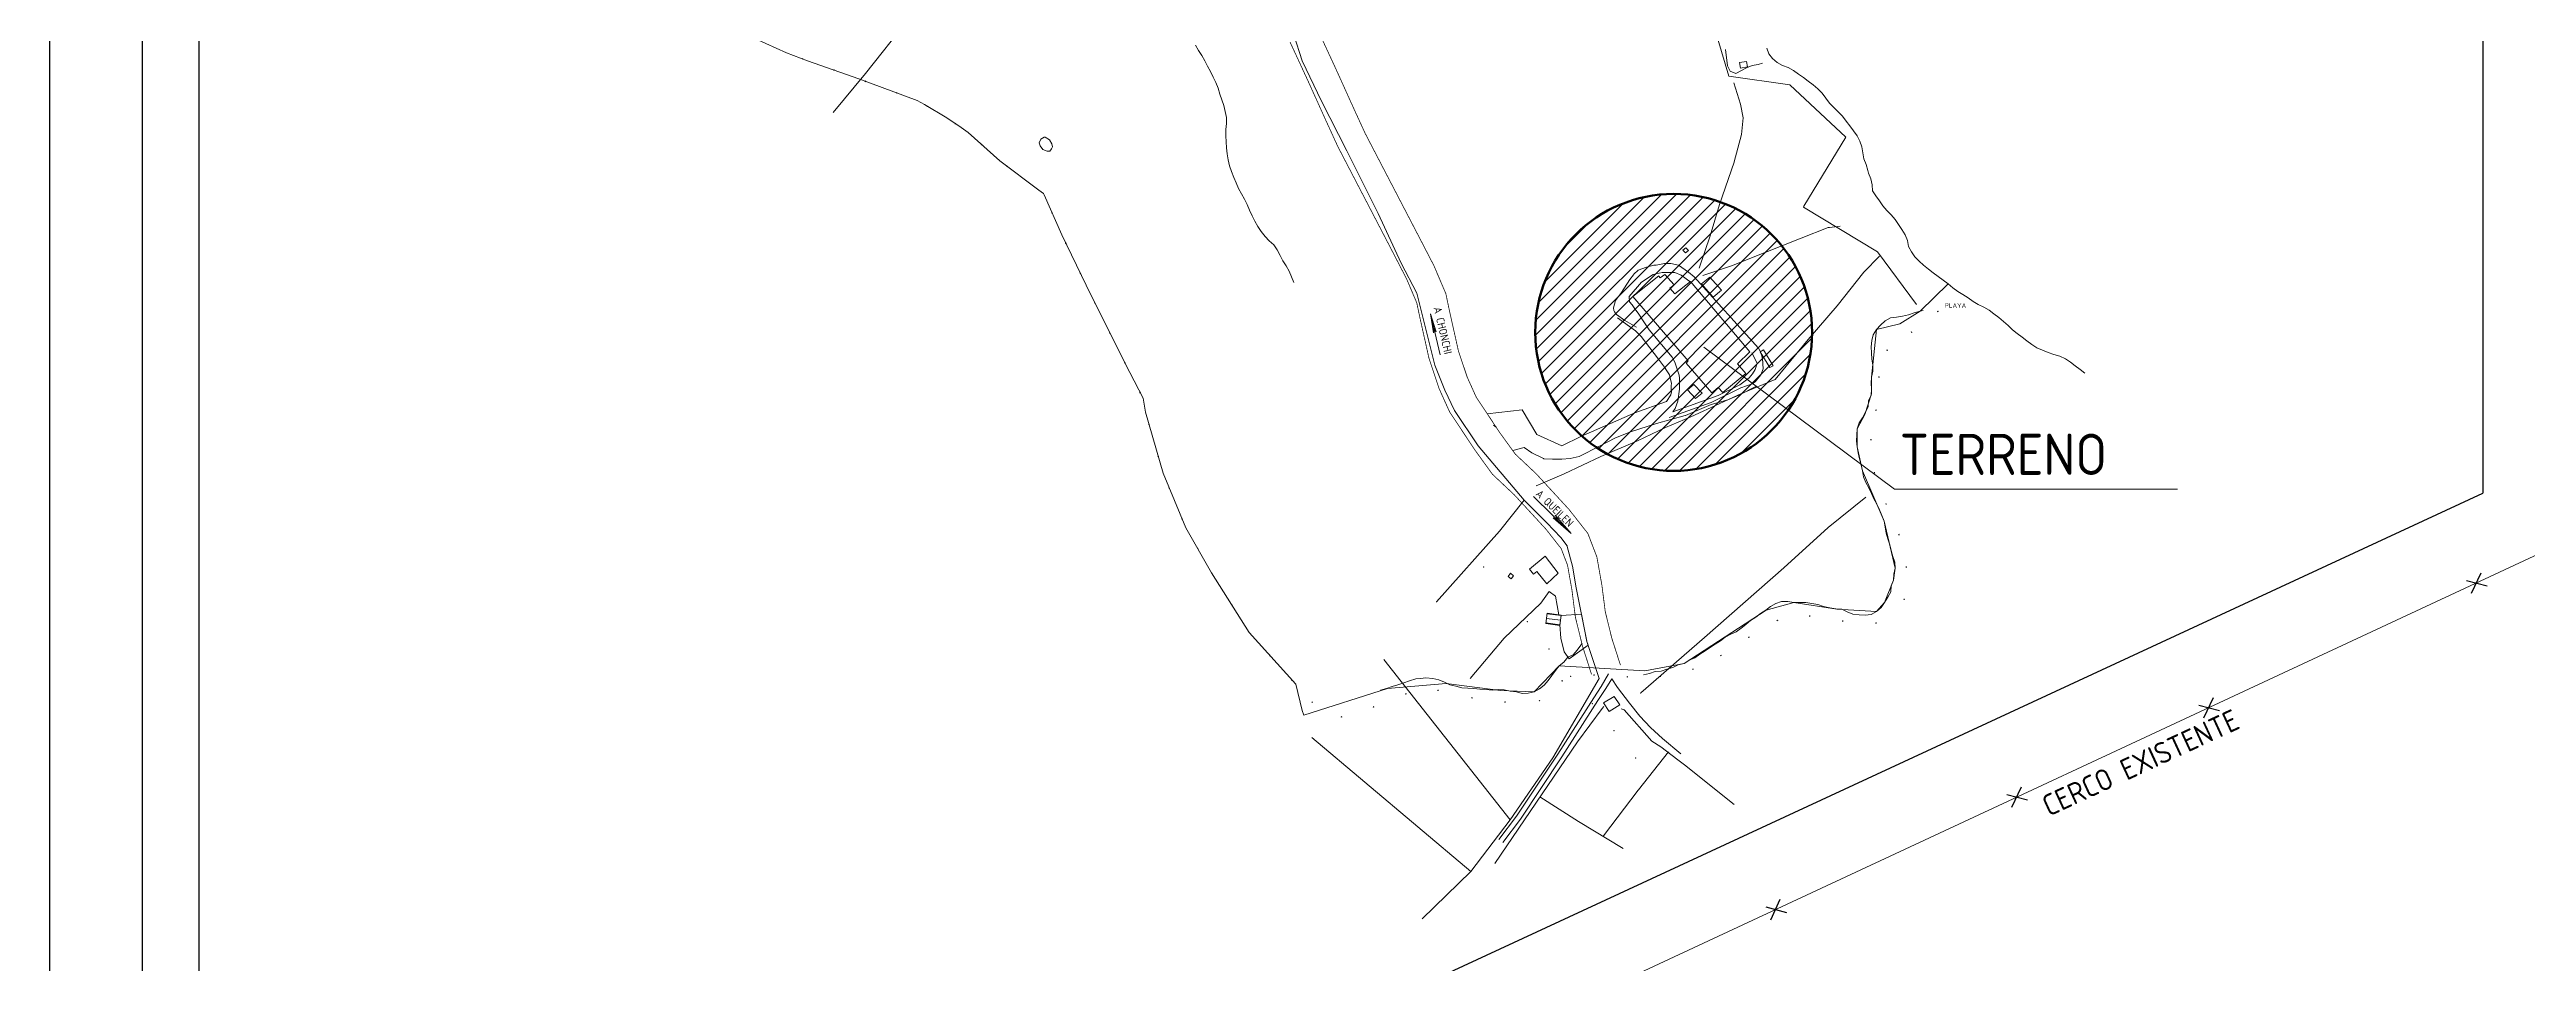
# Model space of a CAD drawing. Header units: inches. Extents: x 725.5 to 800.4, y -655.3 to -591.9.
# Drawn here: x 725.5 to 755.27, y -623.06 to -612.09 of the extents above; entities that cross this region are included whole.
import ezdxf

# ---------------------------------------------------------------- set-up
doc = ezdxf.new("R2010")
doc.units = ezdxf.units.IN
doc.header["$MEASUREMENT"] = 0
doc.linetypes.add('CONTINUA', pattern=[0])
for name, color, linetype in [('101_FORMATO_E', 7, 'Continuous'), ('CERCO', 7, 'Continuous'), ('DIBUJO', 2, 'Continuous'), ('escaleras', 2, 'Continuous')]:
    doc.layers.add(name, color=color, linetype=linetype)
doc.layers.add('ACHUTECH', color=24, linetype='Continuous', lineweight=18)
doc.layers.add('muro', color=7, linetype='Continuous', lineweight=70)
doc.styles.get("Standard").update_dxf_attribs({"font": 'isocp2.shx'})

# ---------------------------------------------------------------- blocks, each defined once
blk = doc.blocks.new('CRUZ')
at = {"layer": 'DIBUJO', "color": 7, "lineweight": -3}
for p, q in [((-0.2186156304733231, 0), (0.2186156304733231, 0)), ((0, 0.2186156304733231), (0, -0.2186156304733231))]:
    blk.add_line(p, q, dxfattribs=at)
at = {"layer": 'DIBUJO', "color": 7, "lineweight": -3, "const_width": 0.05}
blk.add_lwpolyline([(-0.025000000000091, 0, 1), (0.025000000000091, 0, 1)], format="xyb", close=True, dxfattribs=at)
blk = doc.blocks.new('A$C5E903277')
at = {"layer": 'CERCO'}
for p, q in [((1.051543263309213, 0.08833848147548906), (8.301137768285116e-07, 0.9762613747257092)), ((0.2229135072775534, -8.09680273050617e-07), (0.8685281465309345, 1.128929852348733))]:
    blk.add_line(p, q, dxfattribs=at)

msp = doc.modelspace()

# ---------------------------------------------------------------- hatches: boundary and pattern name
at = {"layer": 'ACHUTECH', "linetype": 'CONTINUA', "lineweight": 13, "ltscale": 500}
h = msp.add_hatch(dxfattribs=at)
h.set_pattern_fill('ANSI31', color=1)
h.set_pattern_definition([(45, (0, 0), (-0.08838834764831845, 0.08838834764831845), [])])
h.paths.add_polyline_path([(743.356030630854, -615.4889077840082, 1), (746.6837856766914, -615.4889077840082, 1)])
h.paths.add_polyline_path([(746.0649357625164, -615.7264413640366), (746.0671998364696, -615.7302304432164), (746.0675731862616, -615.7315010666161)], flags=16)
h.paths.add_polyline_path([(745.1300960543073, -614.5010915763404), (745.166000689465, -614.4733885075816), (745.1980779269653, -614.5056480021217), (745.1621732918074, -614.5333510708635)], flags=16)

# ---------------------------------------------------------------- linework, layer by layer
at = {"lineweight": 53}
msp.add_circle((745.0199081537727, -615.4889077840082, -0.5105128246974213), 1.66387752291867, dxfattribs=at)
at = {"layer": '101_FORMATO_E', "color": 7}
for p, q in [((725.5020174421793, -591.8848978173869), (725.5020174421793, -655.2823689690149)), ((726.6166806229762, -592.9806557892425), (726.6166806229762, -654.2201383851495)), ((727.2980792408725, -595.6438754752317), (727.2980792408725, -630.1454488440395)), ((754.7459191182024, -595.6438754752317), (754.7459191182024, -617.4201993411914)), ((727.2980792408725, -630.1454488440395), (754.7459191182024, -617.4201993411914))]:
    msp.add_line(p, q, dxfattribs=at)
at = {"layer": 'ACHUTECH', "color": 7, "linetype": 'CONTINUA', "lineweight": 13, "ltscale": 500}
for p, q in [((725.5020174421793, -591.8848978173869), (725.5020174421793, -655.2823689690149)), ((732.9515138525518, -628.6159907482884), (775.5890896608839, -608.7530313515763))]:
    msp.add_line(p, q, dxfattribs=at)
at = {"layer": 'escaleras', "color": 7, "lineweight": 13}
for p, q in [((742.2158351634447, -615.7574259379712, 0.7625161418546872), (742.0959260371723, -615.2643218833512, 0.7625161418546872)), ((745.3816481783576, -615.6669107374089, -0.4768316706453121), (747.6736921301792, -617.3714499418339, -0.5441939787495305)), ((743.1993505255692, -616.4189215335876, 0.3885525808297662), (742.780637948638, -616.4677780388114, -0.3051404397088417)), ((743.0855108768611, -616.9081665595478, -0.4768316706453121), (743.2229549270194, -616.8728541257655, -0.4768316706453121)), ((742.9266821054322, -617.8761996188501, 0.6190197316663285), (743.2225667542701, -617.5043302275516, 0.5341907845208597)), ((743.3372932923734, -617.4593008853099, 0.7625161418546872), (743.7868599173316, -617.9045097787974, 0.7625161418546872)), ((747.6736921301792, -617.3714499418339, -0.5441939787495305), (751.0745339951686, -617.3714499418339, -0.5441939787495305)), ((742.168723282999, -618.728625614098, 0.7643539853064069), (742.9266821054322, -617.8761996188501, 0.6190197316663285)), ((742.1687328514918, -618.7316633467316, 0.7643539853064069), (742.168723282999, -618.728625614098, 0.7643539853064069)), ((743.4840223216823, -618.980851229927, 0.7348130731046886), (743.6523366900416, -619.0031777162567, 0.7348130731046886)), ((743.4913319578243, -618.925745523997, 0.7348130731046886), (743.6596463261833, -618.948072010327, 0.7348130731046886)), ((743.4986415939662, -618.8706398180672, 0.7348130731046886), (743.6671534591873, -618.8929925018691, 0.7348130731046886)), ((743.6521391931794, -619.0031515187844, 0.7348130731046886), (743.6626803317007, -619.1650717153392, 0.387071435575708)), ((743.6671534591873, -618.8929925018691, 0.7348130731046886), (743.9121475869197, -618.8761794496721, 0.6163135268635934)), ((741.536043787861, -619.4197620803635, 0.5396636351066414), (743.0568225007239, -621.3458573152008, 0.6634105458088287)), ((743.6626803317007, -619.1650717153392, 0.387071435575708), (743.7046035259822, -619.3269919118941, 0.03932979804729853)), ((743.7629597279035, -619.4129393388642, 0.6163135268635934), (743.7046035259822, -619.3269919118941, 0.03932979804729853)), ((743.9914955605368, -619.2468769460041, 0.6163135268635934), (743.7629597279035, -619.4129393388642, 0.6163135268635934)), ((742.5829748704028, -621.96663647296, 0.9335299554808053), (740.6725230479132, -620.35890827678, 0.9335299554808053)), ((741.9986729570054, -622.535514386704, 1.03116797295467), (742.5829748704028, -621.96663647296, 0.9335299554808053))]:
    msp.add_line(p, q, dxfattribs=at)
for points, elevation in [([(745.5406154856072, -604.6313730882558), (745.0422287460652, -605.261694064388), (744.3871226004254, -605.2468306780634), (743.4838326073854, -605.787507548434), (742.8708378949327, -607.4495670372712), (743.8672696758141, -608.7434564381339), (745.0115834197379, -609.6895970798543), (745.9794676851345, -610.6054487918549), (746.0775165817694, -611.3519524796076), (745.5512920535277, -611.9633446732113), (745.6835382880779, -612.4100786470453), (746.415378352796, -612.515648250246), (747.0900942777661, -613.144036054326), (746.584192974802, -613.9714689025651), (746.5821423202564, -613.9832659151002), (747.4715936209712, -614.5215272258887), (747.9395447655859, -615.1536144164653)], -0.3044984589339941), ([(745.6422383121214, -612.0909245950864), (745.6662962402455, -612.2841170482213), (745.7001960480578, -612.3495473224376), (745.7667198644644, -612.3794374755565), (745.8955755855571, -612.3087217474335), (745.9639219722758, -612.2832057630517), (746.0364602707153, -612.2713590560305), (746.0364602707153, -612.2713590560305), (746.0876744964953, -612.2527688388344)], -0.3674774518953118), ([(737.5192246863389, -613.1762652161766), (737.465823376184, -613.1430944365009), (737.4534298980582, -613.1414541232051), (737.4167962347766, -613.1676991357127), (737.3945608769645, -613.2112585661755), (737.4060430699335, -613.2484390005512), (737.4397606207143, -613.2889000615008), (737.4900635613394, -613.3089483349314), (737.5241456261831, -613.3100418771114), (737.5421890722768, -613.2819742943153), (737.5536712652456, -613.2586453943105), (737.5478390402465, -613.2243810724375), (737.5478390402465, -613.2243810724375), (737.5192246863389, -613.1762652161766)], 0.5802591106046874), ([(748.3173932199509, -614.9069624748576), (747.9808548644953, -615.2326099338416), (747.7385586855593, -615.3866784911814), (747.4579948908308, -615.4549457418975), (747.3993377070834, -616.0256633135903), (747.3962799808712, -616.2283414614885), (747.3159046300892, -616.4752997388458), (747.2245447027105, -616.646166780946), (747.2248713255368, -616.865370483715), (747.2897599500861, -617.1516527021461), (747.5510130655808, -617.7555723106093), (747.6813831967974, -618.3232752598838), (747.66213333674, -618.4680286056873), (747.5550744812663, -618.7344506763943), (747.457730818617, -618.8414339134227), (746.9827387769637, -618.8160267911843), (746.4625776289681, -618.7343581627337), (746.1306871558702, -618.8258686708723), (745.1479599772266, -619.4679805136311), (744.6740889621213, -619.5556258239981), (743.6446353819299, -619.4964558054128), (743.3435766200067, -619.8091590966442), (742.9408245949322, -619.7909196513448), (742.2868863668073, -619.7068991599322), (741.5815516558706, -619.7695955786896), (740.5739743156989, -620.0869198470059)], -0.5105128246974213), ([(743.6671534591873, -618.8929925018691), (743.9121475869197, -618.8761794496721), (743.9773869101443, -619.2043519875522), (743.9914955605368, -619.2468769460041), (743.7629597279035, -619.4129393388642), (743.7046035259822, -619.3269919118941), (743.6626803317007, -619.1650717153392), (743.6521391931794, -619.0031515187844), (743.6671534591873, -618.8929925018691)], 0.7348130731046886)]:
    msp.add_lwpolyline(points, dxfattribs=dict(at, elevation=elevation))
at = {"layer": 'escaleras', "color": 7, "lineweight": 13, "elevation": -0.4768316706453121, "flags": 128}
for points in [[(740.5739743156989, -620.0869198470059), (740.5573798796828, -620.0345608724427), (740.4814239700725, -619.7172428299056), (739.9206699661248, -619.094962860736), (739.4679629654004, -618.3789112947811), (739.1581889571078, -617.8370561419924), (738.8859661839374, -617.1822705256736), (738.6731149952416, -616.4472801682924), (738.6444142449359, -616.2786209215286), (738.4852981661957, -615.9704136025473), (738.0201549236577, -615.047181428724), (737.6665850120896, -614.314449707656), (737.4561619737483, -613.8375252618634), (737.4486638659703, -613.8193202135187), (737.3916057297897, -613.7805007546885), (736.9236552737818, -613.4263303138242), (736.6196409653962, -613.153235952841), (736.5400948796821, -613.0873149370315), (736.4581685751801, -613.026230829785), (736.2851998386195, -612.9118372213928), (736.0186815268745, -612.7509482025386), (735.9300733297912, -612.7025484991216), (735.2279448127537, -612.4426304578132), (734.6096326271811, -612.225085071545), (734.3579878698827, -612.1272631009491), (733.9844377207849, -611.9598521291534)], [(740.4560042223986, -614.8877455486398), (740.4282990030135, -614.8201144296421), (740.3985281371176, -614.7532161114814), (740.3626846309688, -614.6893665160474), (740.324048655491, -614.6272231015839), (740.2894196555227, -614.5627637652473), (740.2546663562589, -614.4974540722847), (740.2163937648479, -614.4348239586392), (740.16004674365, -614.3882658350166), (740.1101261965027, -614.3351345568685), (740.0639639715965, -614.2779866435957), (740.0225355450134, -614.2175494101026), (739.9858408985294, -614.1538228746196), (739.9527898434883, -614.0882670799851), (739.922655575293, -614.0218554610061), (739.8961648803166, -613.9536146011058), (739.8627504229781, -613.8885455238661), (739.8272703191243, -613.8242092292675), (739.7914267947498, -613.7603596155865), (739.7620193311467, -613.6929745982608), (739.7326118675435, -613.6255895809347), (739.7047823306394, -613.5571081235245), (739.6841252275894, -613.487155596722), (739.6646826489437, -613.4165933107865), (739.6553292910047, -613.3437041311315), (739.6464636528776, -613.271178572443), (739.6427048020915, -613.1979147452166), (739.6394336893454, -613.1250145754337), (739.6378648208218, -613.0518683040133), (739.6450558995682, -612.9791922556985), (739.6473792757513, -612.9059174383783), (739.6296389595517, -612.8351090690012), (739.6148154119769, -612.7634448570664), (739.5916049243714, -612.6938614554264), (739.5675433146529, -612.6244011137203), (739.5443328088217, -612.5548177303106), (739.5178421320691, -612.4865768704102), (739.4847910770255, -612.4210210757758), (739.4558713332366, -612.3539997158939), (739.4188132844599, -612.2907598613629), (739.3873401743394, -612.2241076266438), (739.3511332476718, -612.1607447303918), (739.3081268943918, -612.1014039551796), (739.2719199677244, -612.0380410407143)], [(744.572635549223, -615.4279848055552), (744.4329448845563, -615.3474048165801), (744.3341750606392, -615.2722469196002), (744.3085357793831, -615.2425232400399), (744.3007033563663, -615.2275916322968), (744.2963327234041, -615.1917540312744), (744.322210305729, -615.1042199888105), (744.3930733886634, -615.0093141050799), (744.4917268961424, -614.8548180456344), (744.5355836060546, -614.7981150946964), (744.5434636710596, -614.7895951617076), (744.5924559102449, -614.7412671400293), (744.6947633795896, -614.7039002749384), (744.782037505291, -614.6825998774782), (744.8096466205413, -614.6812133935607), (744.9101850120123, -614.6614686874271), (744.9851131010957, -614.6597537216771), (745.0788523028881, -614.6826713586954), (745.1983266166834, -614.7656900196515), (745.2680813946118, -614.8207296382467), (746.0395837552642, -615.6778054113505), (746.0675731862616, -615.7315010666161), (746.0887504144284, -615.8035736436669), (746.0941199252774, -615.9250133990372), (746.0683867998765, -615.9998684030627), (745.9993825564015, -616.0834788708289), (745.9617513092617, -616.1084564132412), (745.8275982511018, -616.1539004725473), (745.4721045264955, -616.3320688589182), (744.9671986929804, -616.5115351522772)], [(744.5200553069931, -615.158542225521), (744.4884223756849, -615.1220081110371), (744.4864015279474, -615.0561699637983), (744.6322017763663, -614.8853063845655), (744.7738712420717, -614.793188851162), (744.8807213403414, -614.769058384741), (745.0326527881937, -614.7679334032171), (745.110488350792, -614.8009651025499), (745.2299818380266, -614.8900592287389)], [(745.0099647221404, -616.4445507723613), (745.0364795661746, -616.4050326546354), (745.07001730217, -616.3163911819936), (745.0891428447104, -616.1707874977942), (745.0890941456299, -616.0396781320356), (745.0875159455454, -616.0021343500594), (745.034104100932, -615.8448751828787), (745.0014451901179, -615.7879459051586), (744.7270635721164, -615.4568402855136), (744.6701090335557, -615.3719468011581), (744.5934771328424, -615.2574734562528), (744.5547727562996, -615.204946068559), (744.5195675871789, -615.1581785862902)], [(744.6571841303776, -619.6036216457552), (744.7289084506892, -619.5889108970586), (744.7980410577884, -619.5624183248289), (744.8708939136376, -619.5583984273165), (744.9400361074556, -619.5349436059162), (745.0105267299217, -619.5147671146594), (745.076235656915, -619.4826912623276), (745.1479599772266, -619.4679805136311), (745.2084090392019, -619.4266793935755), (745.2759541328813, -619.398245547027), (745.3364031948568, -619.3569444269884), (745.3973399766462, -619.3160069643939), (745.4577890568473, -619.2747058443554), (745.5203133520566, -619.2357096743095), (745.5816135543689, -619.1942855125328), (745.6393753275446, -619.1494654648579), (745.7053233028599, -619.1160525749314), (745.7723806767252, -619.0872550709389), (745.8312422252827, -619.0440126583516), (745.8879042048552, -618.9976149573586), (745.9450539224716, -618.9515808955795), (746.0066027598224, -618.9118574288589), (746.0653399908587, -618.8677646778588), (746.1264011083954, -618.8276775536771), (746.1830630879676, -618.7812798526841), (746.2481599594017, -618.7479900227084), (746.3171778174745, -618.7236848446992), (746.3902889133087, -618.7244033748077), (746.4625776289681, -618.7343581627337), (746.5358034738306, -618.7328892986386), (746.609038905412, -618.73445816716), (746.6810885545235, -618.7457499926636), (746.7531477903555, -618.7600795507836), (746.8228067193094, -618.7847418067715), (746.895114608408, -618.8007720599132), (746.9676424088409, -618.8093898102613), (747.041738549252, -618.8138733696782), (747.1059560487341, -618.8488738094826), (747.1750124906215, -618.8753598204434), (747.2480280290944, -618.8843412100222), (747.3212634424498, -618.8859100785438), (747.3941067298043, -618.8788524301679), (747.457730818617, -618.8414339134227), (747.5134173403351, -618.794308915755), (747.5550744812663, -618.7344506763943), (747.5951441087756, -618.6726511627321), (747.6300973804557, -618.6085521850085), (747.6350984769414, -618.5357585809045), (747.66213333674, -618.4680286056873), (747.6679855735608, -618.3951119416663), (747.6813831967974, -618.3232752598838), (747.679814328274, -618.2501289884464), (747.6541747918562, -618.181765086825), (747.6347322132103, -618.1112028009065), (747.6161407566759, -618.0405174732504), (747.595483653626, -617.970564946448), (747.5748265505762, -617.9006124013981), (747.5615809479261, -617.8278517493956), (747.5510130655808, -617.7555723106093), (747.5208787973878, -617.6891606734172), (747.4943881206372, -617.6209198317299), (747.4625515899978, -617.5547542962097), (747.4274348702132, -617.4899313024289), (747.3959617418687, -617.4232790859228), (747.3636374914131, -617.3567498929416), (747.3290085096706, -617.292290556605), (747.3033689550269, -617.2239266549839), (747.2897599500861, -617.1516527021461), (747.274936420737, -617.0799884902112), (747.2525770552389, -617.0102820468337), (747.2367780680357, -616.937890538224), (747.2248713255368, -616.8653704837144), (747.2194102123045, -616.7923527581427), (747.2222213265298, -616.7194415800533), (747.2245447027105, -616.646166780946), (747.2501163848369, -616.5773458516101), (747.2892105544898, -616.5148190230086), (747.3231883683112, -616.4499927485934), (747.3566784440928, -616.384802834964), (747.3616795405786, -616.3120092308773), (747.3918798587198, -616.245124108124), (747.3959054973471, -616.1716031891148), (747.3926343663774, -616.0987030193495), (747.3993377070834, -616.0256633135903), (747.412735348548, -615.9538266135949), (747.4155464627734, -615.8809154537357), (747.4032763179817, -615.8088820983911), (747.397203149186, -615.7346503769795), (747.3956342806603, -615.661504105525), (747.4018499015502, -615.5881007423221), (747.4187763854286, -615.5166222138557), (747.457994890831, -615.4549457418972), (747.5078190786862, -615.4004192132822), (747.5603305735626, -615.3494116123039), (747.6246910536861, -615.3140574298286), (747.6971613520246, -615.3044487662482), (747.7703584367274, -615.2938666860568), (747.8412220482094, -615.2762412464649), (747.9108519618434, -615.2531500643123), (747.9808548644953, -615.2326099338416), (748.0191556692909, -615.2270728011807)], [(745.957635234692, -615.7336152663988), (746.0254313509824, -615.8574229598132), (745.9992763552314, -615.934143091159), (745.966838139454, -615.9857219768105), (745.9276960544254, -616.0330601240826), (745.8159308485386, -616.1186836025378), (745.5545583546876, -616.2480779295923), (745.0099647221404, -616.4445507723613)], [(741.4975428289141, -619.788191172454), (741.5675457315641, -619.7676510237363), (741.6374242984688, -619.7462605548528), (741.7065664922889, -619.7228057334697), (741.7763207234441, -619.7005648897132), (741.8447265259557, -619.6750457340773), (741.9202928609377, -619.6535574296046), (741.9758851375401, -619.6467261991268), (742.0426126990825, -619.6416789733789), (742.1252740269042, -619.6470777365005), (742.196855111415, -619.6640813880059), (742.2644579623479, -619.692514177447), (742.3309706246242, -619.7224070644337), (742.402312642585, -619.7407477535168), (742.4732912582532, -619.759575141782), (742.5466605940765, -619.7650320995458), (742.6195422100836, -619.7701253998654), (742.6925481436099, -619.776069056811), (742.7661565642071, -619.780188958784), (742.8384452798663, -619.79014374671), (742.9120153535827, -619.7821127182001), (742.9851360361376, -619.7858689809424), (743.0569466187011, -619.7984978440234), (743.1295987366555, -619.8079659327506), (743.1992480788904, -619.8295904561389), (743.2721009529633, -619.8255705403793), (743.3435766200067, -619.8091590966442), (743.4069616240456, -619.7730776174936), (743.4636236218461, -619.7266799165006), (743.5121089495498, -619.6719127721456), (743.5555926886723, -619.612658805986), (743.5990764095711, -619.5534048215796), (743.6446353819299, -619.4964558054128), (743.7017850813186, -619.4504217436508), (743.7467319981158, -619.3922587133972), (743.8144014275424, -619.3646752052616), (743.8594726618611, -619.3073625316339), (743.9034441207999, -619.2484722046883), (743.9212507421051, -619.224624054394)], [(742.9207653496211, -621.584969016664), (743.1313003612013, -621.3030025718299), (743.6273910782412, -620.5564199052113), (744.0615713782024, -619.880314282923), (744.1494871397836, -619.7462938714202), (744.2372607226542, -619.591354854508)], [(742.9678102271055, -621.6200958699403), (743.1793092872518, -621.3368382798337), (743.6765457631184, -620.5885313341321), (744.1105122209038, -619.912758713651), (744.2048145057962, -619.7671407404933), (744.2776584492744, -619.6527757656376)], [(745.1051825205508, -620.5543165861757), (744.8864620176346, -620.3691164683804), (744.7430959941246, -620.2386683129288), (744.6155187149799, -620.1001242272324), (744.4874871966315, -619.9461951876556), (744.346018869783, -619.7567113370635), (744.2776584492744, -619.6527757656376)]]:
    msp.add_lwpolyline(points, dxfattribs=at)
at = {"layer": 'escaleras', "color": 7, "lineweight": 13, "const_width": 0.009112851562500001, "elevation": -0.4768316706453121}
for points in [[(740.4102998141458, -612.0006793089432), (740.6285280414344, -612.4724234758627), (740.8438508760495, -612.9489594821727), (740.9844587007289, -613.2560648732301), (741.6533923776748, -614.5418067866216), (741.8092200251236, -614.8432503330408), (741.9329453738019, -615.1333868314244), (741.9705364212027, -615.3118454882951), (742.0805380118628, -615.8039992955191), (742.199276985246, -616.1600682746888), (742.3271684998059, -616.4435109829288), (742.6297723700891, -616.8998386995299), (742.8422145545101, -617.1938359223072), (743.1066251085884, -617.4422516815702), (743.4845939552638, -617.8528156454428), (743.6683975778546, -618.0870459459693), (743.7446895456226, -618.2861338434285), (743.7972973046443, -618.582486831343), (743.8390849538085, -618.9114821513592), (743.9251785946399, -619.2610377204412), (744.033271049095, -619.5984687814213)], [(740.7370759138199, -611.8388734689582), (740.960038701888, -612.3208523404313), (741.1756557024933, -612.7980393724308), (741.3120639030977, -613.0959722497724), (741.9769804704055, -614.3739929698324), (742.1392256048288, -614.6878509373613), (742.2822651013585, -615.0232791992108), (742.3267615489895, -615.2345203544395), (742.4322168668624, -615.7063338607077), (742.5391859820487, -616.0271079297576), (742.6472797543342, -616.2666734057491), (742.9295135111472, -616.6922829185206), (743.1172316036381, -616.9520646469371), (743.3658483798863, -617.1856420298542), (743.7624940822342, -617.6164934961603), (743.9891019166213, -617.9052713798727), (744.0975133172444, -618.1881766245789), (744.157772611622, -618.5276326719469), (744.1980464392686, -618.8447096332036), (744.2761277885076, -619.1617338663966), (744.380408830629, -619.4872668821934)]]:
    msp.add_lwpolyline(points, dxfattribs=at)
at = {"layer": 'escaleras', "color": 7, "lineweight": 13, "elevation": 0.7625161418546872}
for points in [[(742.1336847579196, -615.4944371634499), (742.0959260371723, -615.2643218833512), (742.1650550127405, -615.4823133567623), (742.1380448418827, -615.4392043082945)], [(743.5963854238037, -617.6848524110279), (743.7868599173316, -617.9045097787974), (743.570999976529, -617.7182260959268), (743.6278512178576, -617.7463472256578)]]:
    msp.add_lwpolyline(points, close=True, dxfattribs=at)
at = {"layer": 'escaleras', "color": 7, "lineweight": 13}
for points in [[(735.8184347858507, -611.7375867342315, 0.6597619787516408), (735.309425216568, -612.3786214926056, 0.7144903934809382), (734.9190753632826, -612.844467329662, 0.7135782334909381)], [(743.2231788098335, -617.5055442234086, 0.5396636351066414), (742.6715275289122, -616.8533020245598, 0.5019618727194534), (742.385172079597, -616.4284122038433, 0.4697329609180473), (742.2709086401325, -616.1848692227745, 0.4548346879611724), (742.1519588256202, -615.8825237991337, 0.4359838067675793), (741.9322180478442, -615.0186190191132, 0.496184999179844), (741.7456842824525, -614.6552760673825, 0.43111903854086), (741.469015284032, -614.061834160482, 0.413484376742501), (741.0929447041464, -613.3086644513736, 0.3976739255699228), (740.7893742033981, -612.7095601830413, 0.411660093213907), (740.5555015070294, -612.2245495452843, 0.3940253585127348), (740.4562232224472, -611.9111111749818, 0.3554114908126562)], [(746.1393902753997, -612.0715686249857, -0.4807162787836719), (746.1622373607144, -612.1416387075775, -0.4807162787836719), (746.2080361833256, -612.1992733200153, -0.4807162787836719), (746.2636563999336, -612.2468048420018, -0.4807162787836719), (746.3282373017108, -612.2813185826245, -0.4807162787836719), (746.3974085108504, -612.3056171993816, -0.4807162787836719), (746.4612626080356, -612.3411043383678, -0.4807162787836719), (746.5205168293672, -612.3837688868165, -0.4807162787836719), (746.579044264333, -612.4274068336119, -0.4807162787836719), (746.6379350833657, -612.4705580812255, -0.4807162787836719), (746.6965868358527, -612.5150463846469, -0.4807162787836719), (746.751843650168, -612.5630646058152, -0.4807162787836719), (746.8038298620544, -612.6154630831096, -0.4807162787836719), (746.850240740229, -612.6743116914043, -0.4807162787836719), (746.8945859718885, -612.7338930823396, -0.4807162787836719), (746.9437797326738, -612.7879977588174, -0.4807162787836719), (746.9960050111079, -612.8390591985509, -0.4807162787836719), (747.0476278207035, -612.8919443932404, -0.4807162787836719), (747.0929389235006, -612.9492153300042, -0.5105128246974213), (747.1391011484046, -613.0063632432771, -0.5105128246974213), (747.1817441176198, -613.0661907176543, -0.5105128246974213), (747.2235359464958, -613.1261412519486, -0.5105128246974213), (747.2565870015394, -613.1916970465999, -0.5105128246974213), (747.2818631538879, -613.260547647403, -0.5105128246974213), (747.2941332986794, -613.3325810027306, -0.5105128246974213), (747.3064034434711, -613.4046143580582, -0.5105128246974213), (747.3341086446279, -613.4722454588427, -0.5105128246974213), (747.3547657659038, -613.5421980038582, -0.5105128246974213), (747.3626556727867, -613.5753560073335, -0.5105128246974213), (747.3912120142809, -613.6428640846102, -0.5105128246974213), (747.4039698788887, -613.7152610791687, -0.5105128246974213), (747.4085798700098, -613.7884018646747, -0.5105128246974213), (747.4487937721865, -613.8494488390705, -0.5105128246974213), (747.4941048567579, -613.9067197940643, -0.5105128246974213), (747.5331042345308, -613.968376509346, -0.5105128246974213), (747.5826613976088, -614.0219944866758, -0.5105128246974213), (747.6334330850933, -614.0750027230858, -0.5105128246974213), (747.6803220963635, -614.1311772197652, -0.5105128246974213), (747.7229650655744, -614.1910047123724, -0.5105128246974213), (747.7620887790968, -614.2535117660667, -0.5105128246974213), (747.8003613522774, -614.3161418797121, -0.5105128246974213), (747.8301322181776, -614.3830401978731, -0.5105128246974213), (747.8432534850783, -614.4549505114626, -0.5105128246974213), (747.8766679424168, -614.5200196069322, -0.5105128246974213), (747.9196743139247, -614.5793603821276, -0.5105128246974213), (747.968868056482, -614.633465058622, -0.5105128246974213), (748.0242492065423, -614.6823336181865, -0.5105128246974213), (748.0814473680774, -614.7287687000882, -0.5105128246974213), (748.1405868403808, -614.7736206427406, -0.5105128246974213), (748.2000897149791, -614.8179858862278, -0.5105128246974213), (748.2595926078011, -614.8623511297155, -0.5105128246974213), (748.3173932199509, -614.9069624748576, -0.5105128246974213), (748.3751938503268, -614.951573820017, -0.5105128246974213), (748.433845602816, -614.9960621052082, -0.5105128246974213), (748.4970972311582, -615.0333729991675, -0.5105128246974213), (748.5578050616679, -615.0740907691353, -0.5105128246974213), (748.6177860875836, -615.1157819192204, -0.5105128246974213), (748.6811620334491, -615.1539431515923, -0.5099047241126564), (748.7470722086589, -615.1856597753215, -0.5083844999892965), (748.8103238552271, -615.2229706510506, -0.5080804588097657), (748.868851271969, -615.266608597863, -0.5080804588097657), (748.9273786887088, -615.3102465446584, -0.5080804588097657), (748.9826355212477, -615.3582647658268, -0.5080804588097657), (749.0383800553772, -615.4066466262091, -0.5080804588097657), (749.0909687543343, -615.4572213849569, -0.5080804588097657), (749.1487693664864, -615.501832730116, -0.5071683170454687), (749.2069333991569, -615.5459573578635, -0.5044318917525777), (749.265097413602, -615.5900820038407, -0.5044318917525777), (749.3232614462727, -615.6342066498181, -0.5044318917525777), (749.3846960631442, -615.6739510214226, -0.5044318917525777), (749.4516964452368, -615.7042075476401, -0.5044318917525777), (749.520752905348, -615.7306935403877, -0.504127850573047), (749.5908899673994, -615.752681721203, -0.4928781264476556), (749.6604245788318, -615.7764936387781, -0.4925740852681249), (749.7274249426986, -615.8067501649958, -0.4925740852681249), (749.7881327732063, -615.8474679167339, -0.4925740852681249), (749.846660189948, -615.8911058635292, -0.4925740852681249), (749.9055510272068, -615.9342571111599, -0.4925740852681249), (749.9633516393588, -615.9788684563191, -0.4925740852681249)], [(745.3250490009995, -614.7169786020823, 0.07660088114546981), (745.4578800213325, -614.3296073754748, -0.003059293045156231), (745.4587215749468, -614.3264466011375, -0.003059293045156231), (745.5723783536612, -613.9535697112008, -0.06417262722171807), (745.7476407245651, -613.4432751022727, -0.1468732678847657), (745.7459192886776, -613.4374457204816, -0.1468732678847657), (745.8343007169761, -613.1116389141882, -0.2244050991415621), (745.8554437172708, -612.9114735257452, -0.2727485032950774), (745.8236639232445, -612.7476137379372, -0.2864305933081244), (745.7435412171609, -612.4908860098527, -0.3204837886381245)], [(745.3703412037427, -614.8068143139044, 0.09970841175531264), (745.7147132762395, -614.6892995912821, 0.01487946460984357), (746.1078576765894, -614.5308693680056, -0.07907091840429609), (746.5505778849092, -614.3548521431529, -0.1486975331876563), (746.878013358264, -614.2284977722421, -0.1933923702839837), (746.8922434769437, -614.2277430094143, -0.1933923702839837), (747.0197980833174, -614.2114732887394, -0.2313981738507027)], [(743.3682426851678, -617.3326163099227, 0.5113873133162506), (743.7052317440371, -617.188382688255, 0.4077075032028904), (744.1448054122941, -616.9789558723406, 0.3697016449590627), (744.58420708459, -616.7921302405492, 0.3484184161035158), (744.5850582249251, -616.7920071988278, 0.3484184161035158), (744.9238259483884, -616.6331891508191, 0.2760553942529691), (745.2282617690706, -616.504081568733, 0.2426102812820319), (745.5765162443937, -616.3447603455171, 0.1991316453552343), (745.836329966761, -616.2225379419762, 0.1480517794574226), (746.241361425847, -616.0532718456243, 0.08724252291179702), (746.63604334651, -615.5724724388336, 0.002413539314922497), (746.9836554569299, -615.170982671283, -0.1040026960913277), (747.3049781205835, -614.7650444834667, -0.1958247361716405), (747.4921871300488, -614.5712622283554, -0.2335264985588274)], [(743.1993505255692, -616.4189215335876, 0.3885525808297662), (743.3772471120222, -616.7165436203536, 0.4013224744014074), (743.6777733553515, -616.8519707098367, 0.3809513508587506), (743.9063535444675, -616.7390394781378, 0.3578438567003132), (744.5521200781129, -616.4537824554963, 0.2909536125327351), (744.9357300846108, -616.3193069482096, 0.2325767036490628), (744.9854776151585, -616.240478522203, 0.2185905906821873), (744.9955761491962, -616.202549120792, 0.216158243020235), (744.9896371580278, -616.1708456924534, 0.2149420236250007), (744.9906123607245, -616.1329327670675, 0.214029845409297), (744.9924578407479, -616.1009722652105, 0.2085570859520317), (744.982463940471, -616.0563960956631, 0.2058206242077354), (744.9717049069492, -616.0006423757836, 0.2006518148014854), (744.9393138228425, -615.9514892765312, 0.1997397094885939), (744.9118000280178, -615.9059726607046, 0.1997397094885939), (744.8396063594004, -615.8104745692037, 0.1997397094885939), (744.6302457027786, -615.5376978883911, 0.1936587947694537), (744.5633694012715, -615.4696514785256, 0.1897061318556249), (744.343547318634, -615.3125713606745, 0.1818009336078907)], [(743.2229549270195, -616.8728541257655, 0.4033040744780459), (743.314073708395, -616.9353759744148, 0.3998023049551562), (743.4547975152685, -617.0062052486754, 0.3955456008617967), (743.4588140774987, -617.0069270594186, 0.3955456008617967), (743.5629579869174, -617.011842403976, 0.3918970338046101), (743.6748767808049, -617.0134629059042, 0.3858161373111718), (743.7762950363215, -617.0027083558994, 0.3858161373111718), (743.885220386051, -616.980882821258, 0.3675733202509378), (744.1356429503674, -616.850900733471, 0.3508507637654692), (744.3125912534886, -616.7593270186046, 0.3310877772589842), (744.5024883354562, -616.6849843755593, 0.313757156640156), (744.8139437856945, -616.583082409897, 0.2733189325086729), (745.1597218071576, -616.4870724312958, 0.222543180693204), (745.1605729292688, -616.4869493895578, 0.2228472218727349), (745.4727836708694, -616.3545470013372, 0.1842333541726563), (745.6712591356593, -616.3002380329208, 0.1459234729749999), (745.8048861271199, -616.242279367475, 0.1282887929509376), (746.0058859611455, -616.1398478357729, 0.1112622135116415)], [(742.8564983673581, -616.6055733102863, 0.4086196085157819), (742.887593751417, -616.6290677712053, 0.4086196085157819)], [(743.0568225007235, -621.3458573152006, 0.904751290911613), (743.5694182514222, -620.6018479076652, 0.819082400035703), (744.125008343722, -619.649298538422, 0.6634105458088287), (743.9773869101443, -619.2043519875522, 0.6038174175299219), (743.9773773416515, -619.2013142549529, 0.6038174175299219), (743.8443957770123, -618.5384735727737, 0.6308775928278901), (743.8081782429856, -618.317512037398, 0.6171954663634379), (743.8031287025809, -618.2978365160345, 0.6171954663634379), (743.7422856738052, -618.060029546486, 0.6029053122170315), (743.7383742556593, -618.0540826089228, 0.5998648275189066), (743.6647078226488, -617.9544558306695, 0.6001688686984373), (743.4960299061901, -617.7756545203116, 0.5810139463253131), (743.2231788098335, -617.5055442234086, 0.5396636351066414)], [(744.619936752996, -619.8273891010338, 0.6868221540496103), (744.6258754890046, -619.8204522890645, 0.6868221540496103), (745.3894109574054, -619.1547773278103, 0.5025699550785162), (746.3437609349909, -618.3199801438886, 0.3508507637654692), (746.8779516095802, -617.833339308123, 0.2389617142248439), (747.3310275530625, -617.4695702030072, 0.08724252291179702)], [(743.6395436125704, -618.8850259496832, 0.6643227240245323), (743.6012412403628, -618.6587217316983, 0.6643227240245323), (743.5240653753137, -618.6034525056867, 0.6828694911357817), (743.4251152991909, -618.7410591887643, 0.7020244681860158), (742.9840225003552, -619.16300998726, 0.7868534153314851), (742.573677246395, -619.6492088132857, 0.7521921558681249)], [(742.8716533857925, -621.871917056494, 0.9619842148853136), (743.8638026879571, -620.409937760333, 0.7987112764930476), (744.1616571525635, -620.0069582055903, 0.7230036740877354), (744.1819024276257, -619.9849283061241, 0.7230036740877354)], [(745.7454740894278, -621.1620893634396, 0.837933281229298), (745.1507032736097, -620.6845351159808, 0.7990152447697664), (745.0702280642016, -620.6245329300326, 0.7990152447697664), (744.8641579671466, -620.4693721427396, 0.7786441212271099), (744.7598128095158, -620.400664340334, 0.7695227947126565), (744.4236139989061, -620.0242255647865, 0.6959434987897656), (744.3902477121029, -620.0129853909372, 0.6959434987897656)], [(744.1754959653966, -621.5401482035119, 0.928539101914375), (744.591981640998, -620.9915067516469, 0.8573922265562507), (744.5956156457178, -620.986639778109, 0.8546558377147663), (744.9583851439129, -620.5312936410493, 0.7844209947667194)], [(744.4136698912514, -621.6919702424583, 0.9492141937337505), (743.8749694486819, -621.3660809101807, 0.8896210654548437), (743.4117806822079, -621.0692176139919, 0.8850604659875788)], [(742.5829748704028, -621.96663647296, 0.9335299554808053), (743.0568225007239, -621.3458573152008, 0.6634105458088287)]]:
    msp.add_polyline3d(points, dxfattribs=at)
for points in [[(745.8111905800905, -612.2465720997745, -0.3581823433015615), (745.8952110714965, -612.231991537278, -0.3581823433015615), (745.9068755214968, -612.2988798677453, -0.3667484237703122), (745.8215792308707, -612.3136426872691, -0.3581823433015615), (745.8111905800905, -612.2465720997745, -0.3581823433015615)], [(745.166000689465, -614.4733885075816, 0.07631841919843729), (745.1980779269653, -614.5056480021217, 0.07631841919843729), (745.1621732918074, -614.5333510708635, 0.07631841919843729), (745.1300960543073, -614.5010915763404, 0.07631841919843729), (745.166000689465, -614.4733885075816, 0.07631841919843729)], [(745.024569233215, -614.9175488927399, 0.165988878573438), (744.975724348839, -614.9580099536896, 0.198795144198438), (745.0342288558716, -615.0250805411843, 0.2151982770109374), (745.2208600558714, -614.8758120325829, 0.2059031684171884), (745.9362189035277, -615.7227604568138, 0.2100950801359376), (745.7889552222764, -615.8682015677426, 0.1942387184171883), (745.8886498183718, -615.9835702685251, 0.1796581559171885), (745.612348158996, -616.2123028427407, 0.2119176504484374), (745.5563952504012, -616.1497886810274, 0.2206659879484376), (745.4776602129022, -616.2157657263418, 0.2429013457609376), (745.1707393722777, -615.8581774310273, 0.2429013457609376), (745.1933392441525, -615.8317501614927, 0.1745549590421874), (744.530288164465, -615.0584335779042, 0.1714565895109382), (744.8415831738391, -614.8103817583669, 0.1955145176359379), (744.8430412300884, -614.8114753005639, 0.1955145176359379), (744.8594443629013, -614.8320703450933, 0.1818452402921873), (744.9150327574336, -614.7917915411876, 0.1663533926359372), (745.024569233215, -614.9175488927399, 0.165988878573438)], [(745.4966149441527, -615.0646303169643, 0.1792936418546881), (745.3550012308713, -614.9067957278987, 0.1792936418546881), (745.4548780839957, -614.8236865216563, 0.1517728301359375), (745.5966740543089, -614.9817033677489, 0.1792936418546881), (745.4966149441527, -615.0646303169643, 0.1792936418546881)], [(746.1758868996197, -615.9121255122765, 0.1650775934171876), (746.2145253902447, -615.8908014396217, 0.1647130793546884), (746.1000679746213, -615.6994315568091, 0.1718211035734374), (746.0614294839962, -615.720573372437, 0.1647130793546884), (746.1758868996197, -615.9121255122765, 0.1650775934171876)], [(745.283374217589, -616.2837475989893, 0.2700576434171875), (745.1849554207135, -616.1778562638405, 0.2775301816984383), (745.2642372293091, -616.1142485599299, 0.2598512496671881), (745.3628382832139, -616.220322152123, 0.2775301816984383), (745.283374217589, -616.2837475989893, 0.2700576434171875)], [(743.6313964863389, -618.38353085602, 0.7125777152921887), (743.4978020824333, -618.5096527216434, 0.7105728879484378), (743.3764188996203, -618.3631180685178, 0.7105728879484378), (743.3366868668089, -618.3957420771122, 0.7484823504484374), (743.2882064964957, -618.3335924294702, 0.6870617309171881), (743.4777538089963, -618.1772158966562, 0.703282606698438), (743.6313964863389, -618.38353085602, 0.7125777152921887)], [(743.0576513519641, -618.3829840849384, 0.7287985910734381), (743.0951963004028, -618.4132387521115, 0.7287985910734381), (743.0674932316523, -618.4524240138371, 0.7287985910734381), (743.0299482832137, -618.4221693466469, 0.7287985910734381), (743.0576513519641, -618.3829840849384, 0.7287985910734381)], [(743.6512625027467, -619.0095837583737, 0.7348130731046886), (743.6680301496201, -618.88656026228, 0.7348130731046886), (743.4998069097768, -618.8635958763467, 0.7348130731046886), (743.4828570058718, -618.9878951716476, 0.7348130731046886), (743.6512625027467, -619.0095837583737, 0.7348130731046886)], [(744.3722713183705, -619.9647928591579, 0.7643387121671884), (744.2446913964953, -620.0431633825916, 0.7643387121671884), (744.1776208089966, -619.9409171880545, 0.7643387121671884), (744.3052007308715, -619.8625466646203, 0.7643387121671884), (744.3722713183705, -619.9647928591579, 0.7643387121671884)]]:
    msp.add_polyline3d(points, close=True, dxfattribs=at)
for p in [(742.7384809109628, -618.3071436146046, 0.1040204673090634), (742.7384809109628, -618.3071436146046, 0.1040204673090634), (743.2597501576925, -618.9637738962131, 0.1040204673090634), (743.2597501576925, -618.9637738962131, 0.1040204673090634), (743.5203847810574, -619.2920890370176, 0.1040204673090634), (743.5203847810574, -619.2920890370176, 0.1040204673090634), (743.7810194044221, -619.6204041778218, 0.1040204673090634), (743.7810194044221, -619.6204041778218, 0.1040204673090634), (744.0416540277871, -619.9487193186263, 0.1040204673090634), (744.0416540277871, -619.9487193186263, 0.1040204673090634), (744.3022886511521, -620.2770344594306, 0.1040204673090634), (744.3022886511521, -620.2770344594306, 0.1040204673090634), (744.5629232745166, -620.6053496002347, 0.1040204673090634), (744.5629232745166, -620.6053496002347, 0.1040204673090634)]:
    msp.add_point(p, dxfattribs=at)

# ---------------------------------------------------------------- block references
for p, xscale, yscale, zscale, rotation in [((734.5532628790891, -612.2031724360521, -0.4768316706453121), 0.018225703125, 0.018225703125, 0.018225703125, 158.7573820676321), ((734.9308191590236, -612.3380905237486, -0.4768316706453121), 0.018225703125, 0.018225703125, 0.018225703125, 160.6162182914474), ((735.3085826456017, -612.4724814424413, -0.4768316706453121), 0.018225703125, 0.018225703125, 0.018225703125, 159.6861607089162), ((735.6846101103278, -612.6116814887837, -0.4768316706453121), 0.018225703125, 0.018225703125, 0.018225703125, 159.6861607089162), ((736.0514344796396, -612.7707201664252, -0.4768316706453121), 0.018225703125, 0.018225703125, 0.018225703125, 148.8818936723912), ((736.3918867637444, -612.9823950723431, -0.4768316706453121), 0.018225703125, 0.018225703125, 0.018225703125, 146.5211735677265), ((736.7059336454466, -613.2307521869985, -0.4768316706453121), 0.018225703125, 0.018225703125, 0.018225703125, 138.0668232323738), ((737.0100097288074, -613.4916880776951, -0.4768316706453121), 0.018225703125, 0.018225703125, 0.018225703125, 142.8795759835294), ((737.3297271054452, -613.7336676351078, -0.4768316706453121), 0.018225703125, 0.018225703125, 0.018225703125, 142.8795759835294), ((737.5508866308738, -614.0522189805671, -0.4768316706453121), 0.018225703125, 0.018225703125, 0.018225703125, 113.8074715124173), ((737.7162780242252, -614.4174325835049, -0.4768316706453121), 0.01822570312500001, 0.01822570312500001, 0.01822570312500001, 115.7590126264437), ((737.8905323770739, -614.7785540694944, -0.4768316706453121), 0.01822570312500001, 0.01822570312500001, 0.01822570312500001, 115.7590126264437), ((738.066363584713, -615.1388979553643, -0.4768316706453121), 0.01822570312500001, 0.01822570312500001, 0.01822570312500001, 116.7398996285196), ((748.194514108061, -615.2403208965744, -0.5105128246974213), 0.018225703125, 0.018225703125, 0.018225703125, 224.0577476378735), ((738.2467743948973, -615.4969834852293, -0.4768316706453121), 0.01822570312500001, 0.01822570312500001, 0.01822570312500001, 116.7398996285196), ((747.8807898359739, -615.4867091857584, -0.5105128246974213), 0.018225703125, 0.018225703125, 0.018225703125, 212.4510038823222), ((738.427185205081, -615.8550690150943, -0.4768316706453121), 0.01822570312500001, 0.01822570312500001, 0.01822570312500001, 116.7398996285196), ((747.5863657806734, -615.7041764544954, -0.4768316706452616), 0.018225703125, 0.018225703125, 0.018225703125, 229.4667791097677), ((747.4862946861177, -616.0274947315127, -0.5105128246974213), 0.018225703125, 0.018225703125, 0.018225703125, 264.1318615012558), ((738.6099868440883, -616.2119351597952, -0.4768316706453121), 0.018225703125, 0.018225703125, 0.018225703125, 117.3056394421185), ((747.4516008357308, -616.4249930990543, -0.5105128246974213), 0.018225703125, 0.018225703125, 0.018225703125, 251.9719384665568), ((738.716184633426, -616.5960027051748, -0.4768316706453121), 0.018225703125, 0.018225703125, 0.018225703125, 106.1508711533016), ((738.827720231552, -616.981143091892, -0.4768316706453121), 0.018225703125, 0.018225703125, 0.018225703125, 106.1508711533016), ((747.3912257206596, -616.7795391496187, -0.5105128246974213), 0.018225703125, 0.018225703125, 0.018225703125, 270.0853730815141), ((738.9595092569571, -617.3591658891007, -0.4768316706453121), 0.01822570312499999, 0.01822570312499999, 0.01822570312499999, 112.5747743499658), ((747.4322452001434, -617.1759500300334, -0.5105128246974213), 0.018225703125, 0.018225703125, 0.018225703125, 282.770859636216), ((747.5721834981956, -617.5502455402593, -0.5105128246974213), 0.01822570312499999, 0.01822570312499999, 0.01822570312499999, 293.393108601568), ((739.1134354188455, -617.7294091116129, -0.4768316706453121), 0.01822570312499999, 0.01822570312499999, 0.01822570312499999, 112.5747743499658), ((747.7254086529412, -617.9202122426512, -0.5105128246974213), 0.018225703125, 0.018225703125, 0.018225703125, 282.933443735353), ((739.2993328872841, -618.0839444018316, -0.4768316706453121), 0.018225703125, 0.018225703125, 0.018225703125, 119.7562383248195), ((739.5006665056911, -618.430638838645, -0.4768316706453121), 0.018225703125, 0.018225703125, 0.018225703125, 122.3021718871487), ((747.8151523629464, -618.3110055046765, -0.5105128246974213), 0.018225703125, 0.018225703125, 0.018225703125, 282.933443735353), ((739.7149361931173, -618.7695515238315, -0.4768316706453121), 0.018225703125, 0.018225703125, 0.018225703125, 122.3021718871487), ((747.7885766309988, -618.6991850780533, -0.5105128246974213), 0.01822570312499999, 0.01822570312499999, 0.01822570312499999, 248.1078003287087), ((739.9313629749108, -619.1068291071305, -0.4768316706453121), 0.01822570312500001, 0.01822570312500001, 0.01822570312500001, 132.0229045336459), ((745.9229695272445, -619.1533292048241, -0.5105128246974213), 0.018225703125, 0.018225703125, 0.018225703125, 213.1605152114484), ((746.2670697249049, -618.9526995288018, -0.5105128246974213), 0.01822570312500001, 0.01822570312500001, 0.01822570312500001, 195.4148641671052), ((746.6565512999816, -618.8979644982533, -0.5105128246974213), 0.018225703125, 0.018225703125, 0.018225703125, 171.0770401509373), ((747.0526642004797, -618.9601567581325, -0.5105128246974213), 0.018225703125, 0.018225703125, 0.018225703125, 171.0770401509373), ((747.453031699708, -618.9818173925383, -0.5105128246974213), 0.01822570312500001, 0.01822570312500001, 0.01822570312500001, 176.9381909863694), ((740.167383007678, -619.3687452730065, -0.4768316706453121), 0.01822570312500001, 0.01822570312500001, 0.01822570312500001, 132.0229045336459), ((745.587304708437, -619.3726518815928, -0.5105128246974213), 0.018225703125, 0.018225703125, 0.018225703125, 213.1605152114484), ((740.4310094275296, -619.6654004208589, -0.4768316706453121), 0.01822570312500001, 0.01822570312500001, 0.01822570312500001, 132.0229045336459), ((743.6799557404689, -619.6793609181975, -0.5105128246974213), 0.018225703125, 0.018225703125, 0.018225703125, 226.086907127189), ((744.0640127371283, -619.6070015418123, -0.5105128246974213), 0.018225703125, 0.018225703125, 0.018225703125, 176.7104233878586), ((744.4643175239617, -619.6300099048237, -0.5105128246974213), 0.018225703125, 0.018225703125, 0.018225703125, 176.7104233878586), ((744.8628422403926, -619.6246822692391, -0.5105128246974213), 0.018225703125, 0.018225703125, 0.018225703125, 190.4787832140316), ((745.2516398896303, -619.5380691360838, -0.5105128246974213), 0.018225703125, 0.018225703125, 0.018225703125, 213.1605152114484), ((740.6755822475135, -619.9332547679911, -0.4768316706453121), 0.01822570312500001, 0.01822570312500001, 0.01822570312500001, 132.0229045336459), ((741.4111621840204, -619.9905274608608, -0.5105128246974213), 0.01822570312499999, 0.01822570312499999, 0.01822570312499999, 197.4811891732752), ((741.8022532638462, -619.8356664110405, -0.4768316706452616), 0.018225703125, 0.018225703125, 0.018225703125, 206.504344318), ((742.1903021734354, -619.7931387725587, -0.5441939787496962), 0.01822570312500001, 0.01822570312500001, 0.01822570312500001, 163.3178861112101), ((742.5975670875442, -619.882029837531, -0.5105128246974213), 0.018225703125, 0.018225703125, 0.018225703125, 172.6785305218802), ((742.9952633886697, -619.9331273834708, -0.5105128246974213), 0.018225703125, 0.018225703125, 0.018225703125, 172.6785305218802), ((743.410150052866, -619.9152152363624, -0.5105128246974213), 0.01822570312499999, 0.01822570312499999, 0.01822570312499999, 204.0404877722397), ((741.0287150551112, -620.1109745476622, -0.5105128246974213), 0.01822570312499999, 0.01822570312499999, 0.01822570312499999, 197.4811891732752)]:
    msp.add_blockref('CRUZ', p, dxfattribs=dict(at, xscale=xscale, yscale=yscale, zscale=zscale, rotation=rotation))
at = {"layer": 'muro', "xscale": 0.1970121470817941, "yscale": 0.1970121470817941, "zscale": 0.1970121470817941, "rotation": 285.1014788219539}
for p in [(754.5372951432649, -618.42695158224), (751.3200441577405, -619.9273503344709), (749.0138796640142, -621.0005659249614), (746.1161658270807, -622.3512641400022)]:
    msp.add_blockref('A$C5E903277', p, dxfattribs=at)

# ---------------------------------------------------------------- texts
at = {"layer": 'ACHUTECH', "color": 7, "linetype": 'CONTINUA', "lineweight": 13, "ltscale": 500, "insert": (749.4218438100687, -621.0783046690179), "char_height": 0.2561157912063323, "width": 9.832810844167012, "attachment_point": 1, "rotation": 24.813976730764182}
msp.add_mtext('CERCO EXISTENTE', dxfattribs=at)
at = {"layer": 'escaleras', "color": 7, "lineweight": 13}
for s, height, rotation, p in [('A CHONCHI', 0.09545340006210155, 283.2477968103209, (742.133743662844, -615.1949973838123, 0.7625161418546872)), ('A QUEILEN', 0.09545340006210157, 315.7676411547799, (743.3533545904393, -617.4392852560375, 0.7625161418546872))]:
    msp.add_text(s, height=height, rotation=rotation, dxfattribs=at).set_placement(p)
for s, height, p in [('PLAYA', 0.054677109375, (748.2775444428163, -615.193896090472, -0.5035197499882808)), ('TERRENO', 0.4961250000000001, (747.7368595667341, -617.2022901928622, -0.5441939787495305))]:
    msp.add_text(s, height=height, dxfattribs=at).set_placement(p)

doc.saveas('drawing.dxf')
